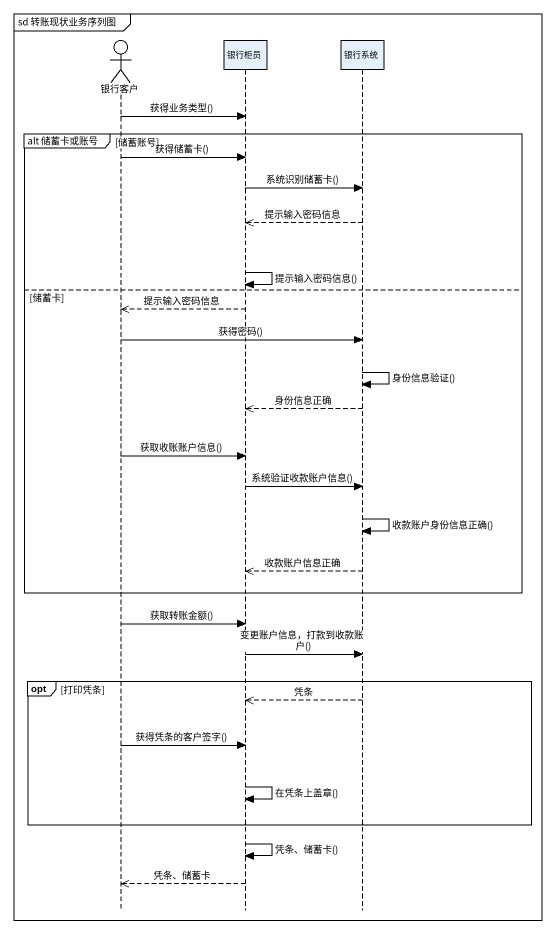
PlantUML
@startuml
mainframe sd 转账现状业务序列图
hide footbox
actor 银行客户
participant 银行柜员
participant 银行系统

银行客户 -> 银行柜员 : 获得业务类型()
group alt 储蓄卡或账号 [储蓄账号]
  银行客户 -> 银行柜员 : 获得储蓄卡()
  银行柜员 -> 银行系统 : 系统识别储蓄卡()
  银行系统 -->> 银行柜员 : 提示输入密码信息
  银行柜员 -> 银行柜员 : 提示输入密码信息()
else 储蓄卡
  银行柜员 -->> 银行客户 : 提示输入密码信息
  银行客户 -> 银行系统 : 获得密码()
  银行系统 -> 银行系统 : 身份信息验证()
  银行系统 -->> 银行柜员 : 身份信息正确
  银行客户 -> 银行柜员 : 获取收账账户信息()
  银行柜员 -> 银行系统 : 系统验证收款账户信息()
  银行系统 -> 银行系统 : 收款账户身份信息正确()
  银行系统 -->> 银行柜员 : 收款账户信息正确
end
银行客户 -> 银行柜员 : 获取转账金额()
银行柜员 -> 银行系统 : 变更账户信息，打款到收款账户()
opt 打印凭条
  银行系统 -->> 银行柜员 : 凭条
  银行客户 -> 银行柜员 : 获得凭条的客户签字()
  银行柜员 -> 银行柜员 : 在凭条上盖章()
end
银行柜员 -> 银行柜员 : 凭条、储蓄卡()
银行柜员 -->> 银行客户 : 凭条、储蓄卡
@enduml
